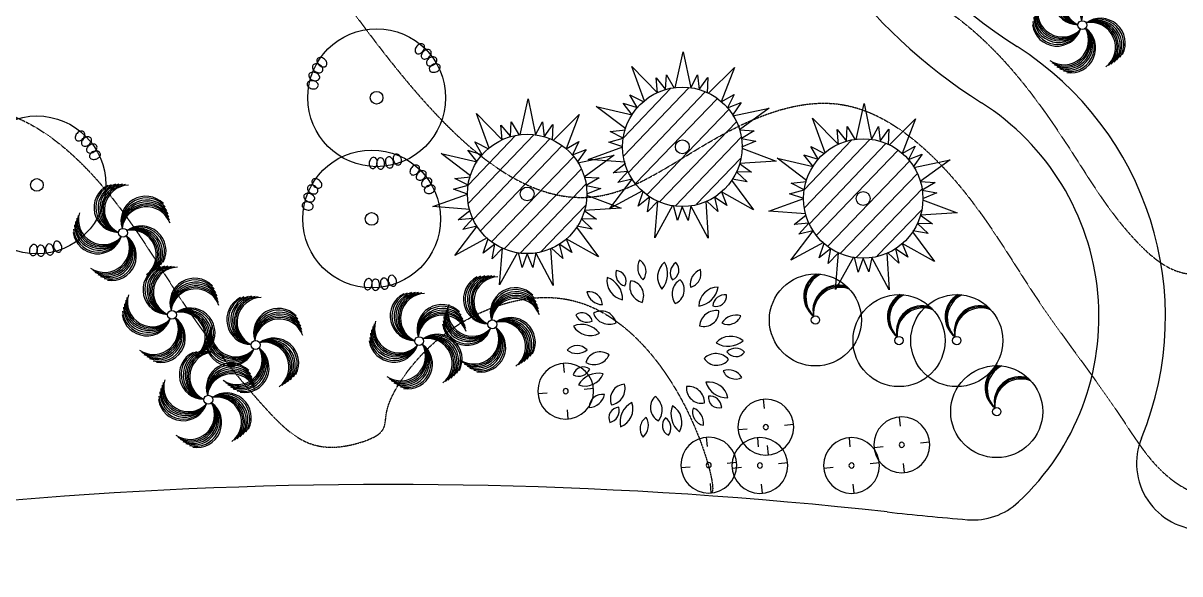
# Model space of a CAD drawing. Extents: x 116619 to 413619, y -387877 to -177877.
# Drawn here: x 178821 to 213618, y -355684 to -339119 of the extents above; entities that cross this region are included whole.
import ezdxf

# ---------------------------------------------------------------- set-up
doc = ezdxf.new("R2010")
doc.units = 0
doc.header["$LTSCALE"] = 35
doc.header["$MEASUREMENT"] = 0
doc.linetypes.add('DASH', pattern=[0.35, 0.25, -0.1])
doc.layers.get('0').update_dxf_attribs({"linetype": 'CONTINUOUS'})
for name, color, linetype in [('DX', 32, 'CONTINUOUS'), ('GUAN1', 22, 'CONTINUOUS'), ('LAYER1', 160, 'CONTINUOUS'), ('LAYER13', 86, 'CONTINUOUS'), ('TREE', 84, 'CONTINUOUS'), ('YJ1', 7, 'CONTINUOUS'), ('新路', 21, 'CONTINUOUS'), ('树', 84, 'CONTINUOUS'), ('树Y', 84, 'CONTINUOUS')]:
    doc.layers.add(name, color=color, linetype=linetype)
doc.styles.add('DIM_FONT', font='SIMPLEX.shx', dxfattribs={"width": 0.8})

# ---------------------------------------------------------------- blocks, each defined once
blk = doc.blocks.new('M_F22')
for centre, radius, start, end in [((-63.34145785952933, 1990.760850490929), 399.1434447293365, 151.7015353360428, 229.7405671459406), ((-591.4700567926375, 1890.7689324151), 338.912409155523, 322.8639188083236, 58.57818367365977), ((523.0495755705888, 1763.658167623376), 485.6592443762568, 130.7089921054097, 219.1064421702401), ((-283.6855240719487, 1835.547834289187), 572.5796647333053, 318.6570906337551, 31.15834364189467), ((661.9452475016842, 1865.323811889553), 306.5997425824958, 123.4612985024885, 215.4329496141702), ((307.0461035851295, 1931.43931066517), 265.5436950263019, 293.311450122148, 45.58279799451165), ((-744.959601780316, 1661.440270665495), 485.6592443762568, 170.7089921054097, 259.10644217024), ((-1409.164328765506, 1197.951623940768), 572.5796647333053, 358.6570906337551, 71.15834364189467), ((-703.9087605633867, 1828.601089484451), 306.5997425824958, 163.4612985024885, 255.4329496141703), ((-1018.275501261847, 1651.123727326209), 265.5436950263019, 333.3114501221481, 85.58279799451168), ((1256.882555320011, 1577.796670088006), 399.1434447293365, 111.7015353360428, 189.7405671459405), ((788.0390108358952, 1840.67293641057), 338.912409155523, 282.8639188083237, 18.57818367365972), ((-242.4975517759194, 1523.051748929007), 416.5522836812144, 160.5035450346598, 255.3284718856752), ((-683.6926049407666, 1289.293141864633), 375.9275563291936, 333.2487959694926, 82.58322095084212), ((819.0034097671414, 1334.670028943961), 416.5522836812144, 120.5035450346598, 215.3284718856752), ((330.7712544366623, 1439.195260583816), 375.9275563291936, 293.2487959694926, 42.58322095084213), ((1560.105357205579, 1026.901031033063), 485.6592443762568, 90.70899210540966, 179.1064421702401), ((988.3202039083371, 1600.531037027409), 572.5796647333053, 278.6570906337551, 351.1583436418947), ((-1680.436397550544, 1042.413355320619), 338.912409155523, 2.863918808323604, 98.57818367365977), ((-1340.139985314487, 1458.48612796182), 399.1434447293365, 191.7015353360428, 269.7405671459406), ((1731.855031222189, 1015.501016172508), 306.5997425824958, 83.46129850248845, 175.4329496141702), ((1502.484737607268, 1294.273199342584), 265.5436950263019, 253.311450122148, 5.58279799451165), ((-1364.461782560134, 522.3766567105631), 375.9275563291936, 13.24879596949258, 122.5832209508421), ((1511.070887328209, 508.0415937736834), 416.5522836812144, 80.50354503465977, 175.3284718856752), ((1204.250881684096, 901.9421470038797), 375.9275563291936, 253.2487959694925, 2.583220950842076), ((-1853.347368535502, 584.4892262284848), 265.5436950263019, 13.31145012214801, 125.5827979945117), ((-1726.6087230499, 922.5158190856891), 306.5997425824958, 203.4612985024885, 295.4329496141703), ((-1176.743899876634, 985.0408526290412), 416.5522836812144, 200.5035450346598, 295.3284718856752), ((2002.784565676087, 412.8241167091037), 399.1434447293365, 71.70153533604275, 149.7405671459405), ((1812.603180881673, 915.5658414856734), 338.912409155523, 242.8639188083236, 338.5781836736597), ((-1861.492169144945, -13.91924038396974), 572.5796647333053, 38.6570906337551, 111.1583436418947), ((-1650.606588224797, 768.0762309501151), 485.6592443762568, 210.7089921054097, 299.1064421702401), ((-1969.320557950447, -307.438791260196), 338.912409155523, 42.86391880832361, 138.5781836736598), ((1880.957817603452, -204.0942863641103), 485.6592443762568, 50.70899210540971, 139.10644217024), ((1811.667238714257, 602.8682043579611), 572.5796647333053, 238.6570906337552, 311.1583436418946), ((-1976.084805672905, 230.0297618530894), 399.1434447293365, 231.7015353360428, 309.7405671459406), ((-1392.996813633396, -502.7054468482529), 375.9275563291936, 53.24879596949258, 162.5832209508421), ((-1546.59138543942, -27.62138162141491), 416.5522836812144, 240.5035450346598, 335.3284718856752), ((1509.878816726236, -570.044925083479), 416.5522836812144, 40.50354503465976, 135.3284718856751), ((1528.035451253494, -71.07949757117603), 375.9275563291936, 213.2487959694926, 322.5832209508421), ((2005.197912573898, -323.2257669405808), 306.5997425824958, 43.46129850248848, 135.4329496141703), ((2008.681378621226, 37.76249749718409), 265.5436950263019, 213.311450122148, 325.5827979945117), ((-1807.430090205195, -769.3740554932301), 265.5436950263019, 53.31145012214801, 165.5827979945117), ((-1927.621960637076, -428.9646316283179), 306.5997425824958, 243.4612985024885, 335.4329496141703), ((1825.348733228715, -959.0532045076397), 399.1434447293365, 31.70153533604279, 109.7405671459406), ((-1429.019821572034, -1233.016913520245), 572.5796647333053, 78.65709063375512, 151.1583436418946), ((-1770.129094013861, -498.418989238402), 485.6592443762568, 250.7089921054097, 339.10644217024), ((1335.476523908404, -1353.33139443172), 485.6592443762568, 10.70899210540965, 99.10644217023999), ((2002.817491363352, -451.6844622521457), 338.912409155523, 202.8639188083235, 298.5781836736597), ((-755.9458408475948, -1306.305860864071), 375.9275563291936, 93.24879596949259, 202.5832209508421), ((-1178.984259485183, -1041.099040416142), 416.5522836812144, 280.5035450346598, 15.32847188567515), ((1150.622564661866, -1024.582030306177), 375.9275563291936, 173.2487959694926, 282.5832209508421), ((815.9849811374115, -1395.140863893161), 416.5522836812144, 0.5035450346598049, 95.32847188567517), ((1801.102351632984, -690.6231373395567), 572.5796647333053, 198.657090633755, 271.1583436418947), ((-1322.950429105582, -1527.176686733568), 338.912409155523, 82.86391880832356, 178.5781836736598), ((-1673.610269904053, -1119.799862553904), 399.1434447293365, 271.7015353360428, 349.7405671459406), ((-314.1059039597494, -1888.912044869343), 572.5796647333053, 118.657090633755, 191.1583436418947), ((-1047.601210358003, -1545.438200871999), 485.6592443762568, 290.7089921054097, 19.10644217024008), ((248.6079063411707, -1512.411020285057), 375.9275563291936, 133.2487959694925, 242.5832209508421), ((-245.9299819864427, -1581.174662973339), 416.5522836812144, 320.5035450346597, 55.32847188567521), ((1588.780992609067, -1250.157471742554), 265.5436950263019, 173.311450122148, 285.5827979945117), ((1354.073718600524, -1524.45139683185), 306.5997425824958, 3.461298502488473, 95.43294961417024), ((-902.0088718942461, -1776.978441917876), 265.5436950263019, 93.31145012214799, 205.5827979945117), ((-1212.89214602151, -1593.467539114485), 306.5997425824958, 283.4612985024885, 15.43294961417022), ((961.5689707017409, -1674.704013214054), 572.5796647333053, 158.6570906337551, 231.1583436418947), ((178.8982364843505, -1883.069478553793), 485.6592443762568, 330.7089921054097, 59.10644217024003), ((1269.678553103553, -1621.326361720989), 338.912409155523, 162.8639188083236, 258.5781836736598), ((807.599255818026, -1895.91864851171), 399.1434447293365, 351.7015353360428, 69.7405671459406), ((-43.76977786599673, -2046.071412853038), 338.912409155523, 122.8639188083236, 218.5781836736598), ((-574.247575420337, -1959.402461765407), 399.1434447293365, 311.7015353360428, 29.74056714594054), ((439.2596363933662, -1966.854642141683), 265.5436950263019, 133.311450122148, 245.5827979945117), ((83.15069729284369, -2026.109051828811), 306.5997425824958, 323.4612985024885, 55.43294961417029)]:
    blk.add_arc(centre, radius, start, end)
at = {"width": 0.8, "flags": 9}
for tag in ['YSIZE', 'XSIZE']:
    blk.add_attdef(tag, (0, 0), '', height=0.5, dxfattribs=at)
blk = doc.blocks.new('A$C49EE6263')
at = {"layer": '树Y', "xscale": 1.2, "yscale": 1.2, "zscale": 1.2}
blk.add_blockref('M_F22', (2668.150003254414, 2708.892408341169), dxfattribs=at)
blk = doc.blocks.new('U_B38RDX')
for p, q in [((-182.2615352293942, 1501.374491845199), (22.3014514609531, 2421.285833256115)), ((22.3014514609531, 2421.285833256115), (212.2528455870051, 1501.374491845199)), ((-965.0324929891212, 1164.498569970252), (-1290.284777356457, 2048.972336169099)), ((-1290.284777356457, 2048.972336169099), (-633.1458763746195, 1377.789147312811)), ((-425.0821982241177, 1459.432232225052), (-406.4814387166116, 1835.886650823086)), ((-406.4814387166116, 1835.886650823086), (-205.6271226335375, 1496.324801946117)), ((212.2528455870051, 1501.374491845199), (387.5919563586067, 1837.21506126516)), ((387.5919563586067, 1837.21506126516), (431.4267340515216, 1457.569308420731)), ((658.3761721671908, 1361.574620764528), (1327.807127014035, 2024.858186272526)), ((1327.807127014035, 2024.858186272526), (990.2627887816925, 1148.284043421969)), ((-1497.307629177027, -236.2359303530538), (168.4173771039641, 1501.374491845199)), ((-1497.307629177027, 231.0206872397102), (-299.1542757438147, 1486.773095969926)), ((-633.1458763746195, 1377.789147312811), (-667.2103499804798, 1755.111692984909)), ((-667.2103499804798, 1755.111692984909), (-425.0821982241177, 1459.432232225052)), ((431.4267340515216, 1457.569308420731), (650.6013133061642, 1764.206588190806)), ((650.6013133061642, 1764.206588190806), (635.989720741869, 1369.958941571735)), ((-1365.802605308185, -645.0854707467079), (577.5433504846587, 1399.16223122162)), ((-1146.630536050885, 997.9357341532886), (-1334.509206007468, 1324.685673574248)), ((-1334.509206007468, 1324.685673574248), (-981.9588074646017, 1147.618110228446)), ((-1190.463494536554, -937.1208567422), (884.3874851251021, 1223.940999624348)), ((990.2627887816925, 1148.284043421969), (1319.336555147747, 1336.01562873504)), ((1319.336555147747, 1336.01562873504), (1150.960726581427, 992.9384278854413)), ((-1441.412452818564, 457.9025800834934), (-2193.214706079772, 1026.124599695089)), ((-2193.214706079772, 1026.124599695089), (-1277.5252561823, 816.7654835015419)), ((-1277.5252561823, 816.7654835015419), (-1510.178084483836, 1115.772763208573)), ((-1510.178084483836, 1115.772763208573), (-1146.630536050885, 997.9357341532886)), ((-898.2309524604061, -1214.554348963051), (1176.62002720125, 946.5075074034685)), ((1150.960726581427, 992.9384278854413), (1501.122745283443, 1132.403399096045)), ((1501.122745283443, 1132.403399096045), (1275.684321470355, 808.6407969156571)), ((1289.98409676447, 789.4844280176621), (2211.743421577004, 985.5523721116479)), ((2211.743421577004, 985.5523721116479), (1453.871293400734, 430.6215245995845)), ((-576.7752252556675, -1389.775580560352), (1381.182323101471, 639.8702276333934)), ((-1838.839729582425, 392.9063547473052), (-1446.525509115076, 434.5507771953417)), ((-1504.131780385738, 219.6016915648652), (-1838.839729582425, 392.9063547473052)), ((1453.871293400734, 430.6215245995845), (1832.201119664125, 410.6406739168742)), ((1832.201119664125, 410.6406739168742), (1505.072820721631, 213.0566122641903)), ((-1873.674947572057, 122.1838647871336), (-1504.131780385738, 219.6016915648652)), ((-1516.299393714231, -3.575450332340552), (-1873.674947572057, 122.1838647871336)), ((-182.2615352293942, -1506.589734958543), (1498.075754406018, 245.6225810143223)), ((1505.072820721631, 213.0566122641903), (1875.04831205972, 141.0701319683285)), ((1875.04831205972, 141.0701319683285), (1510.358163686702, -9.415087178320391)), ((-2399.814462137379, -322.5104469321377), (-1516.299393714231, -3.575450332340552)), ((1512.031185231084, -33.26149239437655), (2393.466807221528, -366.659356614342)), ((-1460.15414341187, -394.0742435947759), (-2399.814462137379, -322.5104469321377)), ((-1759.351631635596, -663.6179555682756), (-1451.830582282302, -416.483357208228)), ((358.3687712300161, -1462.784551534045), (1483.464161841723, -294.6430075521348)), ((2393.466807221528, -366.659356614342), (1455.885934928723, -423.7602856568119)), ((1455.885934928723, -423.7602856568119), (1763.35477440164, -645.1097934215213)), ((-1844.490082745062, -1568.750705408311), (-1273.659187401412, -822.7812039486307)), ((-1384.08181213538, -628.4543364640267), (-1759.351631635596, -663.6179555682756)), ((-1642.293253560667, -910.1975473942584), (-1384.08181213538, -628.4543364640267)), ((-1273.659187401412, -822.7812039486307), (-1642.293253560667, -910.1975473942584)), ((1254.019055888668, -845.4471239857085), (1815.281393001555, -1602.459330306505)), ((1653.659288215305, -895.0519053053576), (1265.503960613365, -824.4817476169846)), ((1763.35477440164, -645.1097934215213), (1381.334928619093, -634.4691723648284)), ((1381.334928619093, -634.4691723648284), (1653.659288215305, -895.0519053053576)), ((-1015.307210428029, -1120.935279327241), (-1844.490082745062, -1568.750705408311)), ((-1121.28182162912, -1509.448253891373), (-996.1897037196613, -1135.286968428991)), ((995.667078915285, -1143.601199364319), (1134.655747536104, -1496.042459476594)), ((1815.281393001555, -1602.459330306505), (995.667078915285, -1143.601199364319)), ((-824.5956479868619, -1276.98055311176), (-1121.28182162912, -1509.448253891373)), ((-889.4950554334209, -1653.597669426585), (-824.5956479868619, -1276.98055311176)), ((-626.6411883344699, -1380.759738805442), (-889.4950554334209, -1653.597669426585)), ((-703.5531346253701, -2316.923699180217), (-626.6411883344699, -1380.759738805442)), ((597.8647367768281, -1389.209267355443), (660.7569626689947, -2329.489789062907)), ((907.2451245607517, -1647.001286779181), (618.8611916689842, -1377.78127869693)), ((1134.655747536104, -1496.042459476594), (819.0329567262088, -1280.555477713002)), ((819.0329567262088, -1280.555477713002), (907.2451245607517, -1647.001286779181)), ((-248.1074119512632, -1491.907284023531), (-703.5531346253701, -2316.923699180217)), ((-127.2129558541346, -1876.039396855573), (-224.2656329660676, -1493.644988727872)), ((-3.30619191689766, -1520.074466859893), (-127.2129558541346, -1876.039396855573)), ((145.7115379222378, -1871.992215178703), (-3.30619191689766, -1520.074466859893)), ((219.3309603936505, -1500.356812573562), (145.7115379222378, -1871.992215178703)), ((660.7569626689947, -2329.489789062907), (219.3309603936505, -1500.356812573562))]:
    blk.add_line(p, q)
for radius in [1521.191628733155, 175.829546092099]:
    blk.add_circle((0, 0), radius)
at = {"style": 'DIM_FONT', "width": 0.8, "flags": 9}
for tag in ['YSIZE', 'XSIZE']:
    blk.add_attdef(tag, (0, 0), '', height=0.5, dxfattribs=at)
blk = doc.blocks.new('_F1DZP')
at = {"xscale": 0.7510950000000001, "yscale": 0.7510950000000001, "zscale": 0.7510950000000001}
blk.add_blockref('U_B38RDX', (-206.3471876518452, -188.1441464207674), dxfattribs=at)
at = {"width": 0.8, "flags": 9}
for tag in ['YSIZE', 'XSIZE']:
    blk.add_attdef(tag, (0, 0), '', height=0.5, dxfattribs=at)
blk = doc.blocks.new('U_B0EUU')
at = {"layer": 'TREE', "xscale": 1.125, "yscale": 1.125, "zscale": 1.125}
blk.add_blockref('_F1DZP', (232.1405861084349, 211.6621647233842), dxfattribs=at)
at = {"style": 'DIM_FONT', "width": 0.8, "flags": 9}
for tag in ['YSIZE', 'XSIZE']:
    blk.add_attdef(tag, (0, 0), '', height=0.5, dxfattribs=at)
blk = doc.blocks.new('U_B3JSV')
blk.add_blockref('U_B0EUU', (-9.743513621466604, 371.2638015998333))
at = {"flags": 9}
for tag in ['YSIZE', 'XSIZE']:
    blk.add_attdef(tag, (0, 0), '', height=0.5, dxfattribs=at)
blk = doc.blocks.new('U_B15FHB')
blk.add_blockref('U_B3JSV', (0, -300))
at = {"flags": 9}
for tag in ['YSIZE', 'XSIZE']:
    blk.add_attdef(tag, (0, 0), '', height=0.5, dxfattribs=at)
blk = doc.blocks.new('U_B14TPB')
blk.add_blockref('U_B15FHB', (-150.1409571780605, -672.1274592888694))
at = {"flags": 9}
for tag in ['YSIZE', 'XSIZE']:
    blk.add_attdef(tag, (0, 0), '', height=0.5, dxfattribs=at)
blk = doc.blocks.new('U_B24NYT')
blk.add_circle((0, 0), 68.74981361665299)
for centre, start, end in [((-64.84627919350169, 390.2221242987143), 116.4467867783598, 269.4681602867989), ((-37.29657778301043, 388.9744012623269), 112.3241707885669, 265.3455442970062), ((-3.558866850013146, 384.7144412107009), 107.2401163188773, 260.2614898273164), ((23.73826999776065, 379.0003037795541), 103.0710101372464, 256.0923836456856), ((51.12952167695039, 371.126369553007), 98.81041603601804, 251.8317895444572), ((73.82150213012937, 362.8793761258712), 95.20130153948683, 248.222675047926), ((95.93167304006056, 353.2286760977004), 91.59510900599594, 244.6164825144351), ((351.0846918240713, 182.2577443738701), 44.44678677835982, 197.468160286799), ((358.4113626255712, 155.6708537029044), 40.32417078856695, 193.3455442970061), ((364.7854258888983, 122.2679838238982), 35.2401163188773, 188.2614898273164), ((367.7862374337565, 94.54109837420401), 31.07101013724639, 184.0923836456855), ((368.7620432447875, 66.05729048664216), 26.81041603601803, 179.8317895444572), ((367.9308940021147, 41.92747348750709), 23.2013015394862, 176.222675047926), ((365.5849514132424, 17.91722105091321), 19.59510900599592, 172.616482514435), ((-337.1622610198974, 163.3114200184646), 170.810416036018, 323.8317895444572), ((-322.3066965851467, 182.3443147746148), 167.2013015394869, 320.222675047926), ((-306.295916876843, 200.3901065785903), 163.5951090059959, 316.6164825144351), ((-391.1618964096124, 58.91279160493286), 188.4467867783598, 341.468160286799), ((-381.4619153595122, 84.72854703082703), 184.324170788567, 337.3455442970064), ((-366.9849265636585, 115.498616807221), 179.2401163188773, 332.2614898273165), ((-353.1151797410275, 139.6939711080922), 175.0710101372464, 328.0923836456855), ((281.8285516705364, -277.5806435628037), 332.4467867783599, 125.468160286799), ((258.8069818397635, -292.7645226161985), 328.324170788567, 121.3455442970061), ((229.008658649982, -309.1486714716011), 323.2401163188773, 116.2614898273165), ((203.566125330748, -320.5706916505587), 319.0710101372464, 112.0923836456855), ((176.777954809193, -330.3007188275224), 314.8104160360181, 107.8317895444572), ((153.5722958743281, -336.9667724481842), 311.2013015394869, 104.222675047926), ((130.0122527088097, -342.1552245042985), 307.5951090059959, 100.6164825144351), ((-285.2329602852406, -229.3807792229345), 235.5951090059959, 28.61648251443509), ((-273.0179954214545, -250.184391939838), 239.2013015394869, 32.222675047926), ((-259.5072587110044, -270.1943612305622), 242.8104160360181, 35.83178954445718), ((-241.9754530212667, -292.6646816113207), 247.0710101372464, 40.09238364568554), ((-223.2502911252086, -313.3323703702481), 251.2401163188773, 44.26148982731645), ((-198.459851322812, -336.6092793798598), 256.324170788567, 49.3455442970061), ((-176.9050678915228, -353.8120167147426), 260.4467867783598, 53.46816028679897)]:
    blk.add_arc(centre, 383.3586665659653, start, end)
at = {"style": 'DIM_FONT', "width": 0.8, "flags": 9}
for tag in ['YSIZE', 'XSIZE']:
    blk.add_attdef(tag, (0, 0), '', height=0.5, dxfattribs=at)
blk = doc.blocks.new('_F2XCJ')
at = {"xscale": 2.404809, "yscale": 2.404809, "zscale": 2.404809}
blk.add_blockref('U_B24NYT', (-206.3471876518452, 81.85585357923264), dxfattribs=at)
at = {"width": 0.8, "flags": 9}
for tag in ['YSIZE', 'XSIZE']:
    blk.add_attdef(tag, (0, 0), '', height=0.5, dxfattribs=at)
blk = doc.blocks.new('U_B1EYI')
at = {"layer": 'TREE', "xscale": 0.55556, "yscale": 0.55556, "zscale": 0.55556}
blk.add_blockref('_F2XCJ', (-261.8891227976419, 325.3762564816279), dxfattribs=at)
at = {"style": 'DIM_FONT', "width": 0.8, "flags": 9}
for tag in ['YSIZE', 'XSIZE']:
    blk.add_attdef(tag, (0, 0), '', height=0.5, dxfattribs=at)
blk = doc.blocks.new('U_B5JHS')
blk.add_blockref('U_B1EYI', (502.0089340829163, -345.1561057128511))
at = {"flags": 9}
for tag in ['YSIZE', 'XSIZE']:
    blk.add_attdef(tag, (0, 0), '', height=0.5, dxfattribs=at)
blk = doc.blocks.new('U_B5FBX')
blk.add_blockref('U_B5JHS', (0, 0))
at = {"flags": 9}
for tag in ['YSIZE', 'XSIZE']:
    blk.add_attdef(tag, (0, 0), '', height=0.5, dxfattribs=at)
blk = doc.blocks.new('U_B13TPU')
blk.add_blockref('U_B5FBX', (7.837430702726124, -320.4761572774441))
at = {"flags": 9}
for tag in ['YSIZE', 'XSIZE']:
    blk.add_attdef(tag, (0, 0), '', height=0.5, dxfattribs=at)
blk = doc.blocks.new('A$C26C11E4D')
at = {"layer": 'LAYER1', "xscale": 0.001456, "yscale": 0.001456, "zscale": 0.001456}
blk.add_blockref('U_B13TPU', (1.304408874559158, 1.852840300216485), dxfattribs=at)
blk = doc.blocks.new('U_B7ENH')
for radius in [1500, 137.499627233306]:
    blk.add_circle((0, 0), radius)
for centre, radius, start, end in [((447.2719736177314, 779.4948573568763), 826.1195642789266, 119.373353582441, 232.2456101213852), ((487.7636441149516, 757.096651881544), 834.4566440402853, 117.6013562728068, 229.1042179160959), ((544.6233809912264, 728.9224824745215), 852.6005496197787, 116.618063149671, 224.9727659142338), ((746.2906156206955, 312.6539231977549), 826.1195642789266, 70.15153792255175, 193.0347361383394), ((763.5049388050429, 269.7013672147223), 834.4566440402853, 67.81089831763747, 189.8933439330501), ((789.7502133433991, 211.9259480139845), 852.6005496197787, 67.22839121263785, 185.761891931188)]:
    blk.add_arc(centre, radius, start, end)
at = {"style": 'DIM_FONT', "width": 0.8, "flags": 9}
for tag in ['YSIZE', 'XSIZE']:
    blk.add_attdef(tag, (0, 0), '', height=0.5, dxfattribs=at)
blk = doc.blocks.new('U_B7RQU')
blk.add_blockref('U_B7ENH', (0, 0))
at = {"width": 0.8, "flags": 9}
for tag in ['YSIZE', 'XSIZE']:
    blk.add_attdef(tag, (0, 0), '', height=0.5, dxfattribs=at)
blk = doc.blocks.new('U_B7ZVJ')
blk.add_blockref('U_B7RQU', (0, 0))
at = {"flags": 9}
for tag in ['YSIZE', 'XSIZE']:
    blk.add_attdef(tag, (0, 0), '', height=0.5, dxfattribs=at)
blk = doc.blocks.new('A$C141A55DA')
at = {"layer": 'GUAN1', "xscale": 0.0009225216, "yscale": 0.0009225216, "zscale": 0.0009225216}
blk.add_blockref('U_B7ZVJ', (1.383772276687523, 1.383787750302872), dxfattribs=at)
blk = doc.blocks.new('U_B6MTG')
for p, q in [((0, 1500), (0, 1000.000004190955)), ((-1500, 0), (-1000.000004190955, 0)), ((1500, 0), (1000.000004190955, 0)), ((0, -1500), (0, -1000.000004190955))]:
    blk.add_line(p, q)
for radius in [1500, 137.499627233306]:
    blk.add_circle((0, 0), radius)
at = {"style": 'DIM_FONT', "width": 0.8, "flags": 9}
for tag in ['YSIZE', 'XSIZE']:
    blk.add_attdef(tag, (0, 0), '', height=0.5, dxfattribs=at)
blk = doc.blocks.new('_F11MZC')
blk.add_blockref('U_B6MTG', (50.69660708174342, -16.56545527568596))
at = {"width": 0.8, "flags": 9}
for tag in ['YSIZE', 'XSIZE']:
    blk.add_attdef(tag, (0, 0), '', height=0.5, dxfattribs=at)
blk = doc.blocks.new('U_B9FYX')
at = {"layer": 'TREE', "xscale": 0.93333, "yscale": 0.93333, "zscale": 0.93333, "rotation": 270}
blk.add_blockref('_F11MZC', (15.46103637246415, 47.31666428758763), dxfattribs=at)
at = {"style": 'DIM_FONT', "width": 0.8, "flags": 9}
for tag in ['YSIZE', 'XSIZE']:
    blk.add_attdef(tag, (0, 0), '', height=0.5, dxfattribs=at)
blk = doc.blocks.new('U_B12JJL')
blk.add_blockref('U_B9FYX', (-84.20271290542769, 627.0500403150909))
at = {"flags": 9}
for tag in ['YSIZE', 'XSIZE']:
    blk.add_attdef(tag, (0, 0), '', height=0.5, dxfattribs=at)
blk = doc.blocks.new('U_B2FEM')
blk.add_blockref('U_B12JJL', (0, -600))
at = {"flags": 9}
for tag in ['YSIZE', 'XSIZE']:
    blk.add_attdef(tag, (0, 0), '', height=0.5, dxfattribs=at)
blk = doc.blocks.new('U_B3SIS')
blk.add_blockref('U_B2FEM', (-133.6296436000557, 132.2709385593189))
at = {"flags": 9}
for tag in ['YSIZE', 'XSIZE']:
    blk.add_attdef(tag, (0, 0), '', height=0.5, dxfattribs=at)
blk = doc.blocks.new('U_B24ZQQ')
blk.add_blockref('U_B3SIS', (300, 0))
at = {"flags": 9}
for tag in ['YSIZE', 'XSIZE']:
    blk.add_attdef(tag, (0, 0), '', height=0.5, dxfattribs=at)
blk = doc.blocks.new('U_B4XXC')
for points in [[(1003.787733906674, 1005.714152751907, 0.0713746027972408), (1030.970104964674, 1046.760874501053, 0.08284464075124176), (1042.594126813816, 1087.629651351746, 0.1067532575587119), (1038.503062867414, 1128.034755923551, 0.1332187440838904), (1020.597837288793, 1155.454414118309, 0.1332187440838878), (991.2910987572013, 1170.067758539733, 0.1067532575587263), (950.6839934134787, 1169.457614887673, 0.08284464075123228), (911.4341262856269, 1153.184239833092, 0.0713746027972316), (873.8071767324, 1121.436368565783, 0.07137460279722371), (846.6248056744007, 1080.38964681664, 0.08284464075122727), (835.0007838252586, 1039.520869965942, 0.1067532575587124), (839.0918477716623, 999.1157653941391), (856.9970733502832, 971.696107199381, 0.1332187440838982), (886.3038118818768, 957.0827627779563, 0.1067532575587272), (926.9109172255958, 957.6929064300148, 0.08284464075123676), (966.1607843534493, 973.9662814845997, 0.07137460279723291)], [(1134.831498094534, 876.9627842495029, 0.0713746027972408), (1168.136137769494, 913.2190339012213, 0.08284464075124176), (1186.048377219553, 951.7485872739871, 0.1067532575587119), (1188.368457652326, 992.2939508370073, 0.1332187440838904), (1175.002560413252, 1022.190230698105, 0.1332187440838878), (1148.36145389229, 1041.234552735847, 0.1067532575587263), (1108.164537353268, 1047.023955159855, 0.08284464075123228), (1066.842399230927, 1037.131750844377, 0.0713746027972316), (1024.68711546594, 1011.702501673784, 0.07137460279722371), (991.3824757909806, 975.4462520220677, 0.08284464075122727), (973.4702363409197, 936.9166986492983, 0.1067532575587124), (971.150155908148, 896.3713350862799), (984.5160531472229, 866.4750552251808, 0.1332187440838982), (1011.157159668184, 847.4307331874388, 0.1067532575587272), (1051.354076207203, 841.6413307634302, 0.08284464075123676), (1092.676214329549, 851.5335350789101, 0.07137460279723291)], [(-1134.582052350563, 839.2805083071398, 0.0713746027972408), (-1176.219118648552, 865.5496798354397, 0.08284464075124176), (-1217.334657584299, 876.2682274630079, 0.1067532575587119), (-1257.639549748974, 871.2857634876218, 0.1332187440838904), (-1284.657059818406, 852.7793076360413, 0.1332187440838878), (-1298.619563105562, 823.1569636961285, 0.1067532575587263), (-1297.112708875684, 782.5732394953811, 0.08284464075123228), (-1279.976420323717, 743.6923647639032, 0.0713746027972316), (-1247.405254466537, 706.7757855969394, 0.07137460279722371), (-1205.768188168549, 680.5066140686376, 0.08284464075122727), (-1164.652649232799, 669.7880664410732, 0.1067532575587124), (-1124.347757068128, 674.7705304164574), (-1097.330246998692, 693.276986268038, 0.1332187440838982), (-1083.367743711537, 722.8993302079543, 0.1067532575587272), (-1084.874597941414, 763.4830544086981, 0.08284464075123676), (-1102.010886493385, 802.363929140176, 0.07137460279723291)], [(1241.484516002713, 716.4081185141913, 0.0713746027972408), (1279.468416138096, 747.7280481627695, 0.08284464075124176), (1302.52014153643, 783.4210833570614, 0.1067532575587119), (1310.406350139176, 823.2597203009373, 0.1332187440838904), (1301.288546644209, 854.7128666930821, 0.1332187440838878), (1277.526529975998, 877.2473141546488, 0.1067532575587263), (1238.511182910561, 888.521708729777, 0.08284464075123228), (1196.219994767163, 884.4192447578771, 0.0713746027972316), (1150.962178600632, 865.0428483301821, 0.07137460279722371), (1112.978278465251, 833.7229186816057, 0.08284464075122727), (1089.926553066913, 798.0298834873101, 0.1067532575587124), (1082.040344464171, 758.1912465434343), (1091.158147959137, 726.7381001512895, 0.1332187440838982), (1114.920164627349, 704.2036526897227, 0.1067532575587272), (1153.935511692782, 692.9292581145946, 0.08284464075123676), (1196.226699836183, 697.0317220864981, 0.07137460279723291)], [(-1326.887798380869, 544.3115142398674, 0.0713746027972408), (-1374.938951462687, 555.0260534364097, 0.08284464075124176), (-1417.262643205, 551.2737311524488, 0.1067532575587119), (-1453.535998272639, 533.0102979645435, 0.1332187440838904), (-1472.74398749146, 506.4869514805832, 0.1332187440838878), (-1475.916300913515, 473.8929154296329, 0.1067532575587263), (-1460.831612215927, 436.1866633410318, 0.08284464075123228), (-1431.603642918128, 405.3467441461344, 0.0713746027972316), (-1388.503625254736, 381.5538220872113, 0.07137460279722371), (-1340.452472172919, 370.8392828906672, 0.08284464075122727), (-1298.128780430601, 374.5916051746299, 0.1067532575587124), (-1261.855425362966, 392.8550383625352), (-1242.647436144141, 419.3783848464955, 0.1332187440838982), (-1239.475122722086, 451.9724208974458, 0.1067532575587272), (-1254.559811419673, 489.6786729860432, 0.08284464075123676), (-1283.787780717477, 520.5185921809443, 0.07137460279723291)], [(-1241.169888112059, 716.9530700062824, 0.0713746027972408), (-1287.285692900161, 734.1881276340464, 0.08284464075124176), (-1329.722630815757, 736.3049898329209, 0.1067532575587119), (-1368.167006762671, 723.2153283505031, 0.1332187440838904), (-1390.847328819737, 699.5925057010754, 0.1332187440838878), (-1398.481724447593, 667.7467718904718, 0.1067532575587263), (-1388.737963029225, 628.3212929067722, 0.08284464075123228), (-1364.03953093975, 593.7472816043137, 0.0713746027972316), (-1324.630171316303, 564.2410612981384, 0.07137460279722371), (-1278.514366528203, 547.0060036703762, 0.08284464075122727), (-1236.077428612602, 544.8891414714999, 0.1067532575587124), (-1197.633052665689, 557.9788029539195), (-1174.952730608624, 581.6016256033472, 0.1332187440838982), (-1167.318334980768, 613.4473594139508, 0.1067532575587272), (-1177.062096399133, 652.8728383976468, 0.08284464075123676), (-1201.760528488614, 687.4468497001071, 0.07137460279723291)], [(1294.12926727038, 562.9366258599039, 0.0713746027972408), (1337.697570299255, 585.8607972488699, 0.08284464075124176), (1367.537874304275, 616.1086246437299, 0.1067532575587119), (1383.375380010488, 653.5049171428236, 0.1332187440838904), (1380.85707414372, 686.1559951357449, 0.1332187440838878), (1362.184623415693, 713.0590496528021, 0.1067532575587263), (1326.284660162726, 732.0459377103016, 0.08284464075123228), (1284.044690647923, 736.6459138634564, 0.0713746027972316), (1235.788412339922, 726.8967463837434, 0.07137460279722371), (1192.220109311047, 703.9725749947811, 0.08284464075122727), (1162.379805306029, 673.7247475999156, 0.1067532575587124), (1146.542299599816, 636.3284551008255), (1149.060605466582, 603.6773771079006, 0.1332187440838982), (1167.733056194613, 576.7743225908434, 0.1067532575587272), (1203.633019447576, 557.7874345333457, 0.08284464075123676), (1245.872988962381, 553.1874583801928, 0.07137460279723291)], [(-1372.867872182032, 366.4486011944409, 0.0713746027972408), (-1422.006561487864, 369.4658641911901, 0.08284464075124176), (-1463.211971386732, 359.0981739813469, 0.1067532575587119), (-1496.158286415281, 335.3526563893538, 0.1332187440838904), (-1510.951794185716, 306.1364470803983, 0.1332187440838878), (-1508.953952423126, 273.4493947992596, 0.1067532575587263), (-1488.121999848623, 238.5876818234738, 0.08284464075123228), (-1454.403910082117, 212.7329873228809, 0.0713746027972316), (-1408.095972271936, 196.0210287765258, 0.07137460279722371), (-1358.957282966108, 193.0037657797748, 0.08284464075122727), (-1317.751873067235, 203.3714559896216, 0.1067532575587124), (-1284.805558038688, 227.1169735816147), (-1270.012050268253, 256.3331828905702, 0.1332187440838982), (-1272.009892030845, 289.0202351717107, 0.1067532575587272), (-1292.841844605344, 323.8819481474929, 0.08284464075123676), (-1326.559934371853, 349.7366426480858, 0.07137460279723291)], [(369.0801382753561, -1372.16275394635, 0.0713746027972408), (391.0364565231885, -1416.226738692245, 0.08284464075124176), (420.6178445729147, -1446.727825333094, 0.1067532575587119), (457.6552235478648, -1463.387412312905, 0.1332187440838904), (490.3539568969227, -1461.590861198708, 0.1332187440838878), (517.6628536659227, -1443.517153338994, 0.1067532575587263), (537.4380064351426, -1408.045296711149, 0.08284464075123228), (542.9697837964886, -1365.917227155975, 0.0713746027972316), (534.2887955395345, -1317.45739734231, 0.07137460279722371), (512.3324772917058, -1273.393412596417, 0.08284464075122727), (482.7510892419741, -1242.892325955565, 0.1067532575587124), (445.7137102670258, -1226.232738975756), (413.0149769179679, -1228.029290089954, 0.1332187440838982), (385.7060801489661, -1246.10299794967, 0.1067532575587272), (365.9309273797462, -1281.57485457751, 0.08284464075123676), (360.399150018402, -1323.702924132687, 0.07137460279723291)], [(-159.5472149198195, -1402.217134167045, 0.0713746027972408), (-161.4784516507025, -1451.410477084311, 0.08284464075124176), (-150.2032167199777, -1492.376852106739, 0.1067532575587119), (-125.7358302615157, -1524.790680630447, 0.1332187440838904), (-96.20001432531535, -1538.935302771788, 0.1332187440838878), (-63.56506031013123, -1536.216013348931, 0.1067532575587263), (-29.17195128704225, -1514.619177205685, 0.08284464075123228), (-4.068270324205514, -1480.338278627361, 0.0713746027972316), (11.61684212661385, -1433.672531980685, 0.07137460279722371), (13.54807885750051, -1384.47918906342, 0.08284464075122727), (2.272843926770292, -1343.512814040991, 0.1067532575587124), (-22.19454253168988, -1311.098985517284), (-51.73035846789207, -1296.95436337594, 0.1332187440838982), (-84.3653124830762, -1299.6736527988, 0.1067532575587272), (-118.7584215061634, -1321.270488942045, 0.08284464075123676), (-143.8621024689983, -1355.55138752037, 0.07137460279723291)], [(-0.3146278906551743, -1433.361188520475, 0.0713746027972408), (7.817276762063557, -1481.916175796817, 0.08284464075124176), (27.20248927932516, -1519.726073189983, 0.1067532575587119), (57.76065662349356, -1546.475048651442, 0.1332187440838904), (89.55878217552527, -1554.305372394159, 0.1332187440838878), (120.9551944715931, -1544.994086045122, 0.1067532575587263), (150.2267801186626, -1516.843001636551, 0.08284464075123228), (167.8195361725848, -1478.166526362192, 0.0713746027972316), (173.6679927156692, -1429.283909628322, 0.07137460279722371), (165.5360880629523, -1380.728922351983, 0.08284464075122727), (146.1508755456889, -1342.919024958811, 0.1067532575587124), (115.5927082015187, -1316.170049497356), (83.79458264948698, -1308.339725754638, 0.1332187440838982), (52.3981703534173, -1317.651012103675, 0.1067532575587272), (23.12658470635142, -1345.802096512243, 0.08284464075123676), (5.533828652429293, -1384.478571786608, 0.07137460279723291)], [(192.0563002863328, -1421.274298489372, 0.0713746027972408), (206.8028136931916, -1468.245087337633, 0.08284464075124176), (231.2142659854453, -1503.022318426437, 0.1067532575587119), (265.1675406203103, -1525.304248801552, 0.1332187440838904), (297.7414270782065, -1528.67718217869, 0.1332187440838878), (327.5548470212252, -1515.12746816548, 0.1067532575587263), (352.6670748626584, -1483.210618500889, 0.08284464075123228), (364.7612436871987, -1442.478494990513, 0.0713746027972316), (363.8165097887941, -1393.256323760997, 0.07137460279722371), (349.069996381937, -1346.285534912736, 0.08284464075122727), (324.6585440896797, -1311.508303823929, 0.1067532575587124), (290.7052694548165, -1289.226373448816), (258.1313829969185, -1285.853440071678, 0.1332187440838982), (228.3179630539016, -1299.403154084886, 0.1067532575587272), (203.2057352124684, -1331.320003749475, 0.08284464075123676), (191.1115663879282, -1372.052127259856, 0.07137460279723291)]]:
    blk.add_lwpolyline(points, format="xyb", close=True)
for radius in [1500, 137.499627233306]:
    blk.add_circle((0, 0), radius)
at = {"style": 'DIM_FONT', "width": 0.8, "flags": 9}
for tag in ['YSIZE', 'XSIZE']:
    blk.add_attdef(tag, (0, 0), '', height=0.5, dxfattribs=at)
blk = doc.blocks.new('U_B1YVE')
blk.add_blockref('U_B4XXC', (0, 0))
at = {"width": 0.8, "flags": 9}
for tag in ['YSIZE', 'XSIZE']:
    blk.add_attdef(tag, (0, 0), '', height=0.5, dxfattribs=at)
blk = doc.blocks.new('A$C246C549A')
at = {"layer": 'GUAN1', "xscale": 0.0013824, "yscale": 0.0013824, "zscale": 0.0013824}
blk.add_blockref('U_B1YVE', (2.088743699479892, 2.148681686085183), dxfattribs=at)

msp = doc.modelspace()

# ---------------------------------------------------------------- linework, layer by layer
at = {"layer": 'DX', "linetype": 'DASH'}
for points, knots in [([(161155.1754100341, -335213.4836223479), (164641.1081845332, -341153.5664840247), (168569.3796910141, -346685.4241632912), (174106.3747916836, -342420.6696080491), (178186.7294880748, -341006.0525118224), (181591.8562448006, -344121.6508160774), (183656.1825738344, -347744.4822706059), (186085.5057308897, -350798.2449376807), (187585.2011451852, -352164.0621057954), (189909.9857378956, -351469.8452707008), (189497.6875488386, -350845.551579874), (191290.0442038327, -348122.8485140037), (195569.641645195, -346511.2245494742), (198912.6177056096, -350192.8607895058), (199682.2510392983, -353164.8316330146), (199521.7490413878, -353249.0927435141), (199521.7490413878, -353249.0927435141)], [0, 0, 0, 0, 11792.75761192045, 15685.04711780537, 19188.06680962068, 23804.96565492969, 27676.63796534435, 32011.84282373181, 35458.1684962985, 37020.37929887194, 39387.22004826811, 41950.55138764071, 46344.00959217379, 50806.80894016095, 54846.36251383641, 55248.32040347398, 55248.32040347398, 55248.32040347398, 55248.32040347398]), ([(194830.901112847, -336823.0438442435), (195960.4408433493, -338208.4633162059), (197422.5882575214, -338770.9982900769), (200202.862250993, -338096.6781656686), (203673.0128410533, -337120.7257273011), (207731.3732032962, -339084.2349399831), (210113.4805929847, -342535.2149304003), (211891.7857168056, -345421.5546972584), (213712.1581270006, -346959.0371897817), (215484.5153623652, -346302.9208220225), (216655.5513432901, -343793.175691884), (221769.6777849011, -341107.0535777919), (225722.08709112, -346048.0518623702), (228329.3686991148, -349929.0320378076), (233010.2530160248, -351056.8268271964), (235039.7483552005, -347546.1483343504), (236738.6321267579, -347730.1398747843), (241179.3239655271, -350644.7708595842)], [1396.018494045887, 1396.018494045887, 1396.018494045887, 1396.018494045887, 2584.318686059738, 6166.94884417964, 9484.27366269479, 13190.80411663422, 18690.64400649039, 21787.41479692109, 23626.15640624879, 25131.80383282779, 26644.51479588741, 31840.94006372307, 38814.75966793585, 42254.34465499905, 46194.21146658185, 50699.33312950263, 51418.82932301972, 51418.82932301972, 51418.82932301972, 51418.82932301972]), ([(187356.3736816179, -336848.1117146555), (190309.8333277237, -341007.2230176218), (194238.1048342045, -346539.0806968883), (199775.0999348741, -342274.3261416461), (203855.4546312653, -340859.7090454195), (207260.5813879911, -343975.3073496744), (209324.9077170249, -347598.1388042048), (211754.2308740802, -350651.9014712777), (213337.9076963998, -353413.1458122805), (216687.4717617854, -353669.4321327899), (215166.412692029, -350699.208113471), (216958.7693470232, -347976.5050476026), (221238.3667883854, -346364.8810830712), (224581.3428488001, -350046.5173231028), (225350.9761824887, -353018.4881666135), (226434.3691271264, -353994.7484391965), (226537.2970617861, -354078.8750404958)], [0, 0, 0, 0, 11792.75761192045, 15685.04711780537, 19188.06680962068, 23804.96565492969, 27676.63796534435, 32011.84282373181, 35458.1684962985, 37020.37929887194, 39387.22004826811, 41950.55138764071, 46344.00959217379, 50806.80894016095, 54846.36251383641, 55248.32040347398, 55248.32040347398, 55248.32040347398, 55248.32040347398])]:
    msp.add_open_spline(points, degree=3, knots=knots, dxfattribs=at)
at = {"layer": '新路'}
for centre, radius, start, end in [((216531.0099865465, -327537.454274823), 14560.50445965818, 137.4004244498701, 237.556178082238), ((216531.0099865459, -327537.454274823), 16560.50445965767, 154.751438319001, 237.5561780822419), ((203554.5446851382, -347950.5651447391), 9627.999981628464, 337.7181565640151, 57.55617808223317), ((203554.5446851357, -347950.5651447379), 7627.999981630634, 313.0724644645528, 57.55617808221382), ((214314.2809602576, -352359.4719097581), 2000, 157.7181565640155, 269.8154656003553), ((189860.7023561466, -489061.9723548873), 136065.2660923118, 83.69060043796317, 103.9380723309168), ((207398.0341302088, -352061.766025119), 2000, 265.2550493396653, 313.0724644645524), ((214594.4751939192, -265362.7300895129), 88997.1930360226, 263.6906004379625, 265.2550493396654)]:
    msp.add_arc(centre, radius, start, end, dxfattribs=at)

# ---------------------------------------------------------------- block references
at = {"layer": 'LAYER1', "xscale": 1.39776, "yscale": 1.39776, "zscale": 1.39776}
for p in [(198874.5625866163, -342000.4025797579), (194206.6512601854, -343416.3066554965), (204315.3264120651, -343553.7353584322)]:
    msp.add_blockref('U_B14TPB', p, dxfattribs=at)
at = {"layer": 'LAYER13', "extrusion": (0, 0, -1), "xscale": 0.6000000000000001, "yscale": 0.6000000000000001, "zscale": -0.6000000000000001, "rotation": 354.786686086626}
for p in [(-195200.1429764973, -350278.5941271476), (-201220.603313161, -351360.5257260669), (-205310.9814436579, -351893.6497452841), (-199503.2061289462, -352503.2880520584), (-201042.7587925846, -352515.6303031316), (-203799.3208464981, -352515.6303031316)]:
    msp.add_blockref('U_B24ZQQ', p, dxfattribs=at)
at = {"layer": 'YJ1', "xscale": 1000, "yscale": 1000, "zscale": 1000}
for p in [(209183.7158563635, -340602.5415225607), (180327.0827204764, -346848.871598725), (181800.5858075162, -349316.9002332223), (191439.022187905, -349603.5914732689), (189235.0893688971, -350107.726902648), (184318.6198230655, -350223.0848241369), (182892.5729259766, -351871.735724096)]:
    msp.add_blockref('A$C26C11E4D', p, dxfattribs=at)
at = {"layer": '树', "xscale": 1000, "yscale": 1000, "zscale": 1000}
for name, p in [('A$C246C549A', (187366.435193077, -343511.8472632557)), ('A$C246C549A', (177144.8971563791, -346133.1187722416)), ('A$C246C549A', (187215.6733494588, -347157.4934446201)), ('A$C141A55DA', (201269.6822315287, -349432.0759744068)), ('A$C141A55DA', (203785.1019215963, -350052.8985965329)), ('A$C141A55DA', (205521.9524444242, -350052.8985965329)), ('A$C141A55DA', (206724.3831117616, -352188.9513689575))]:
    msp.add_blockref(name, p, dxfattribs=at)
at = {"layer": '树', "xscale": 0.9999999992896966, "yscale": 1.000000000203727, "rotation": 359.7277227218462}
msp.add_blockref('A$C49EE6263', (195170.0681749193, -351561.309177915), dxfattribs=at)

doc.saveas('drawing.dxf')
